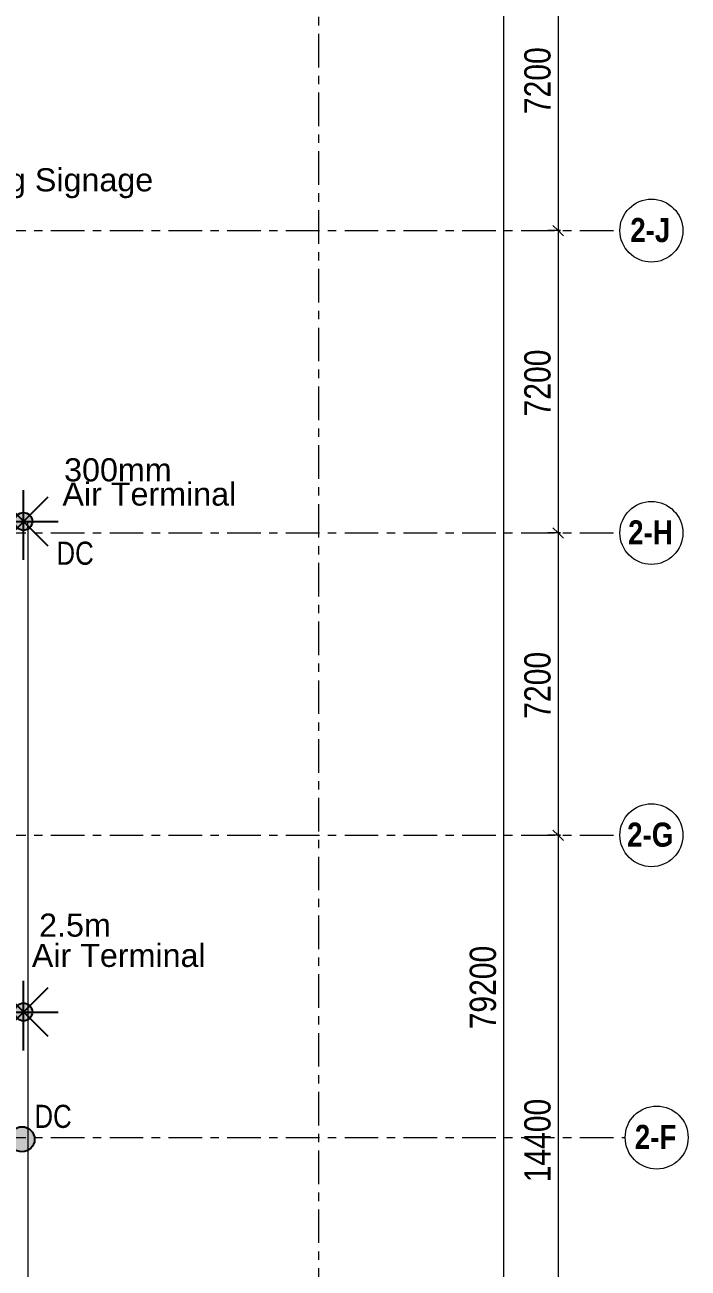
# Model space of a CAD drawing. Header units: millimetres. Extents: x -102814 to 1322625, y 211403 to 563075.
# Drawn here: x 873402 to 889204, y 324531 to 354141 of the extents above; entities that cross this region are included whole.
import ezdxf

# ---------------------------------------------------------------- set-up
doc = ezdxf.new("R2010")
doc.units = ezdxf.units.MM
doc.header["$LTSCALE"] = 100
doc.linetypes.add('IDA - Grid Line', pattern=[14, 8, -2, 2, -2])
doc.layers.add('0-1', color=8, linetype='Continuous', lineweight=5)
doc.layers.add('E-_LGTN----_E-', color=1, linetype='Continuous')
doc.styles.add('Arial', font='arial.ttf', dxfattribs={"height": 375})
doc.styles.add('Arial Narrow', font='ARIALN.TTF', dxfattribs={"height": 250})
doc.styles.add('Arial Narrow_B', font='ARIALNB.TTF', dxfattribs={"height": 230})

# ---------------------------------------------------------------- blocks, each defined once
blk = doc.blocks.new('blk2 roof 1082023')
at = {"layer": '0-1', "linetype": 'IDA - Grid Line'}
for p, q in [((0, 8289), (0, -83807)), ((-38572, -21600), (7184, -21600)), ((-38572, -28800), (7184, -28800)), ((-38572, -36000), (7184, -36000)), ((-38572, -43200), (7310, -43200))]:
    blk.add_line(p, q, dxfattribs=at)
at = {"layer": '0-1'}
for p, q in [((4413, 250), (4413, -79450)), ((5713, -14400), (5713, -21600)), ((5765, -21600), (5463, -21600)), ((5765, -21600), (5463, -21600)), ((5713, -21600), (5588, -21475)), ((5713, -21600), (5588, -21475)), ((5713, -21600), (5838, -21725)), ((5713, -21600), (5765, -21600)), ((5713, -21600), (5713, -28800)), ((5713, -21600), (5838, -21725)), ((5713, -21600), (5765, -21600)), ((-14125, -28525), (-6925, -28525)), ((-6925, -28675), (-6925, -28525)), ((-6925, -28675), (-6925, -50675)), ((5713, -28800), (5588, -28675)), ((5713, -28800), (5588, -28675)), ((5765, -28800), (5463, -28800)), ((5765, -28800), (5463, -28800)), ((5713, -28800), (5838, -28925)), ((5713, -28800), (5765, -28800)), ((5713, -28800), (5713, -36000)), ((5713, -28800), (5838, -28925)), ((5713, -28800), (5765, -28800)), ((5765, -36000), (5463, -36000)), ((5765, -36000), (5463, -36000)), ((5713, -36000), (5588, -35875)), ((5713, -36000), (5588, -35875)), ((5713, -36000), (5838, -36125)), ((5713, -36000), (5765, -36000)), ((5713, -36000), (5713, -50400)), ((5713, -36000), (5838, -36125)), ((5713, -36000), (5765, -36000))]:
    blk.add_line(p, q, dxfattribs=at)
for centre in [(7934, -21600), (7934, -28800), (7934, -36000), (8060, -43200)]:
    blk.add_circle(centre, 750, dxfattribs=at)
at = {"layer": '0-1', "style": 'Arial Narrow'}
for s, p in [('7200', (5531, -18825)), ('7200', (5531, -26025)), ('7200', (5531, -33225)), ('79200', (4231, -40623)), ('14400', (5531, -44267))]:
    blk.add_text(s, height=625, rotation=90, dxfattribs=at).set_placement(p)
at = {"layer": '0-1', "style": 'Arial Narrow_B'}
for s, p in [('2-J', (7431, -21873)), ('2-H', (7381, -29073)), ('2-G', (7357, -36273)), ('2-F', (7540, -43473))]:
    blk.add_text(s, height=575, dxfattribs=at).set_placement(p)
blk = doc.blocks.new('JOINT')
at = {"linetype": 'Continuous'}
h = blk.add_hatch(color=256, dxfattribs=at)
h.dxf.hatch_style = 1
edge = h.paths.add_edge_path()
edge.add_arc((0, 27), 156, 0, 360)
blk.add_circle((0, 27), 156, dxfattribs=at)
blk = doc.blocks.new('1M AT')
at = {"linetype": 'Continuous'}
h = blk.add_hatch(color=5, dxfattribs=at)
h.dxf.hatch_style = 1
edge = h.paths.add_edge_path()
edge.add_arc((0, 0), 212, 0, 360)
at = {"color": 5, "linetype": 'Continuous'}
blk.add_circle((0, 0), 212, dxfattribs=at)
at = {"layer": 'E-_LGTN----_E-', "color": 5, "linetype": 'ByBlock'}
for p, q in [((0, -917), (0, 740)), ((586, -586), (-586, 586)), ((-586, -586), (586, 586)), ((-829, 0), (829, 0))]:
    blk.add_line(p, q, dxfattribs=at)
blk = doc.blocks.new('LTNG ROD')
at = {"linetype": 'Continuous'}
h = blk.add_hatch(color=30, dxfattribs=at)
h.dxf.hatch_style = 1
edge = h.paths.add_edge_path()
edge.add_arc((-117, -117), 264, 140.1455, 500.1455)
at = {"color": 30, "linetype": 'Continuous'}
blk.add_circle((-117, -117), 264, dxfattribs=at)
at = {"layer": 'E-_LGTN----_E-', "color": 30, "linetype": 'ByBlock'}
for p, q in [((-117, -1261), (-117, 805)), ((613, -848), (-848, 613)), ((-848, -848), (613, 613)), ((-1150, -117), (916, -117))]:
    blk.add_line(p, q, dxfattribs=at)

msp = doc.modelspace()

# ---------------------------------------------------------------- block references
at = {"layer": '0-1'}
msp.add_blockref('blk2 roof 1082023', (880394.4, 370840.3), dxfattribs=at)
at = {"layer": 'E-_LGTN----_E-', "linetype": 'ByBlock', "xscale": 0.8021887975160673, "yscale": 0.8021887975160673, "zscale": 0.8021887975160673}
msp.add_blockref('LTNG ROD', (873462.8, 342409.4), dxfattribs=at)
at = {"layer": 'E-_LGTN----_E-', "color": 0}
msp.add_blockref('1M AT', (873368.7, 330630.6), dxfattribs=at)
at = {"layer": 'E-_LGTN----_E-', "xscale": 1.915351944354266, "yscale": 1.915351944354266, "zscale": 1.915351944354266, "rotation": 140.1455020179689}
msp.add_blockref('JOINT', (873368.7, 327640.3), dxfattribs=at)

# ---------------------------------------------------------------- texts
at = {"layer": 'E-_LGTN----_E-', "color": 7, "style": 'Arial'}
for s, p in [('Lightning Warning Signage', (867234.7, 350175.6)), ('300mm', (874337.1, 343269.1)), ('Air Terminal', (874297.7, 342691.7)), ('2.5m', (873742, 332424.8)), ('Air Terminal', (873568.2, 331704.2))]:
    msp.add_text(s, height=550, dxfattribs=at).set_placement(p)
at = {"layer": 'E-_LGTN----_E-', "style": 'Arial', "width": 0.8}
for p in [(874155.3, 341282.9), (873630.7, 327870.8)]:
    msp.add_text('DC', height=550, dxfattribs=at).set_placement(p)

doc.saveas('drawing.dxf')
